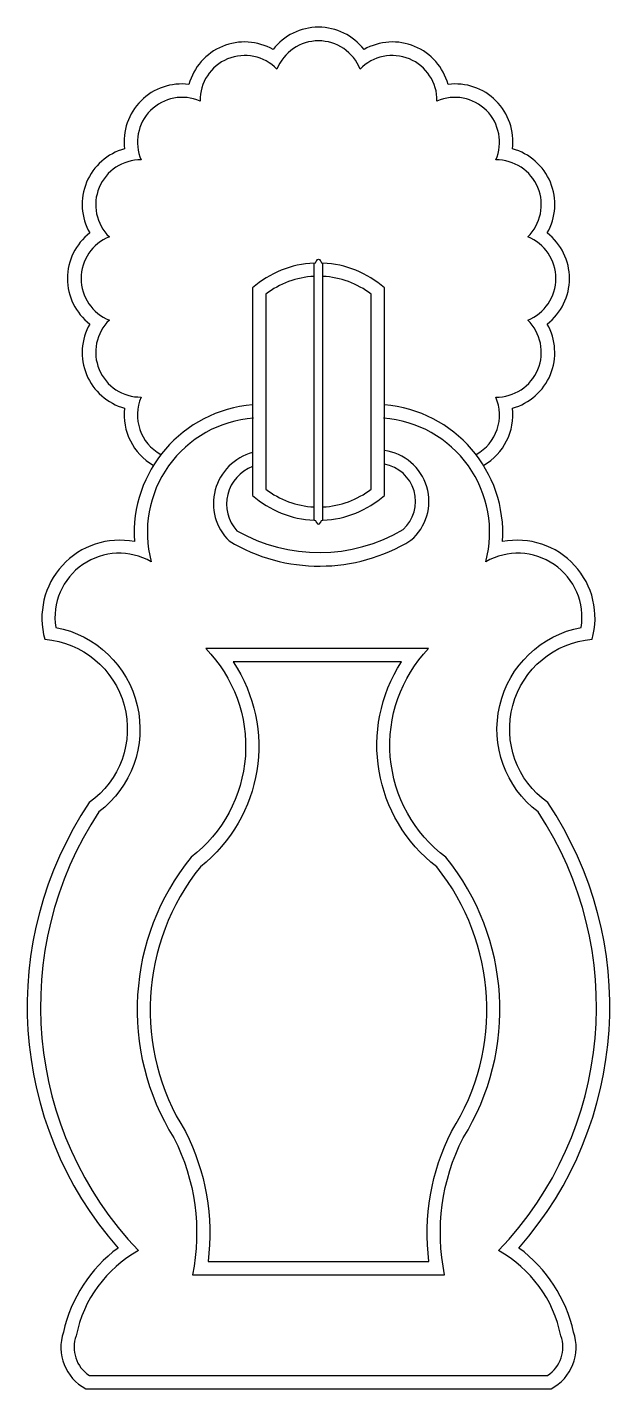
# Model space of a CAD drawing. Header units: metres. Extents: x 283 to 373, y 554 to 763.
import ezdxf

# ---------------------------------------------------------------- set-up
doc = ezdxf.new("R2010")
doc.units = ezdxf.units.M
doc.layers.add('3', color=3, linetype='Continuous')
doc.layers.add('4', color=4, linetype='Continuous')

msp = doc.modelspace()

# ---------------------------------------------------------------- linework, layer by layer
at = {"layer": '3'}
for p, q in [((327.38, 687.25), (327.38, 726.71)), ((327.38, 687.25), (327.38, 726.71)), ((328.73, 687.25), (328.73, 726.71))]:
    msp.add_line(p, q, dxfattribs=at)
for points in [[(352.28, 697.36, 0.39), (355.29, 706.15, 0.68), (360.19, 717.96, 0.68), (360.19, 730.74, 0.68), (355.29, 742.55, 0.68), (346.26, 751.59, 0.68), (334.45, 756.48, 0.68), (321.67, 756.48, 0.68), (309.86, 751.59, 0.68), (300.82, 742.55, 0.68), (295.93, 730.74, 0.68), (295.93, 717.96, 0.68), (300.82, 706.15, 0.39), (303.83, 697.36, 0.38)], [(327.38, 724.68, 0.15), (319.96, 721.95), (319.96, 692.01, 0.15), (327.38, 689.28, 0.15)], [(328.73, 689.28, 0.15), (336.15, 692.01), (336.15, 721.95, 0.15), (328.73, 724.68)], [(318.08, 702.91, 0.47), (302.35, 680.87, 0.63), (287.7, 670.8, -0.65), (294.33, 642.49, 0.35), (300.39, 575.14, 0.22), (290.83, 562.08, 0.35), (292.86, 555.97), (363.25, 555.97, 0.35), (365.28, 562.08, 0.22), (355.73, 575.14, 0.35), (361.78, 642.49, -0.65), (368.41, 670.8, 0.63), (353.76, 680.87, 0.47), (338.03, 702.91, 0.47)], [(317.93, 695.49, 0.53), (315.52, 685.64, 0.27), (341.06, 685.82, 0.62), (338.18, 695.87)]]:
    msp.add_lwpolyline(points, format="xyb", dxfattribs=at)
msp.add_lwpolyline([(345.02, 573.46, -0.15), (348.5, 593.44, 0.32), (346.21, 634.05, -0.39), (340.8, 665.52), (314.97, 665.52, -0.39), (309.91, 634.06, 0.32), (307.61, 593.44, -0.15), (311.1, 573.46)], format="xyb", close=True, dxfattribs=at)
at = {"layer": '4'}
for points in [[(353.45, 695.69, 0.3), (357.84, 704.45, 0.49), (363.19, 717.36, 0.49), (363.19, 731.34, 0.49), (357.84, 744.26, 0.49), (347.96, 754.14, 0.49), (335.05, 759.49, 0.49), (321.07, 759.49, 0.49), (308.16, 754.14, 0.49), (298.27, 744.26, 0.49), (292.92, 731.34, 0.49), (292.92, 717.36, 0.49), (298.27, 704.45, 0.3), (302.67, 695.69)], [(327.43, 726.72, 0.33), (327.67, 726.85, -0.24), (328.06, 727.33, -0.24), (328.45, 726.85, 0.33), (328.68, 726.72, 0.33)], [(327.38, 726.71, 0.17), (317.93, 722.91), (317.93, 691.05, 0.17), (327.38, 687.25, 0.17)], [(338.18, 722.91, 0.17), (328.73, 726.71, 0.17)], [(328.73, 687.25, 0.17), (338.18, 691.05), (338.18, 722.91, 0.17), (328.73, 726.71)], [(317.93, 704.94, 0.41), (299.78, 683.96, 0.56), (286.03, 668.98, -0.7), (292.85, 643.92, 0.34), (297.26, 575.54, 0.18), (288.87, 562.64, 0.37), (292.31, 553.94), (363.8, 553.94, 0.37), (367.24, 562.64, 0.18), (358.85, 575.54, 0.34), (363.27, 643.92, -0.7), (370.08, 668.98, 0.56), (356.33, 683.96, 0.41), (338.18, 704.94)], [(317.93, 697.63, 0.58), (314.33, 684.06, 0.28), (342.26, 684.17, 0.65), (338.18, 697.93, 0.64)], [(327.43, 687.24, -0.33), (327.67, 687.11, 0.24), (328.06, 686.63, 0.24), (328.45, 687.11, -0.33), (328.68, 687.24, -0.33)]]:
    msp.add_lwpolyline(points, format="xyb", dxfattribs=at)
msp.add_lwpolyline([(347.43, 571.43, -0.17), (350.27, 592.43, 0.32), (347.64, 635.51, -0.45), (344.96, 667.55), (310.74, 667.55, -0.45), (308.48, 635.51, 0.32), (305.85, 592.43, -0.17), (308.69, 571.43)], format="xyb", close=True, dxfattribs=at)

doc.saveas('drawing.dxf')
